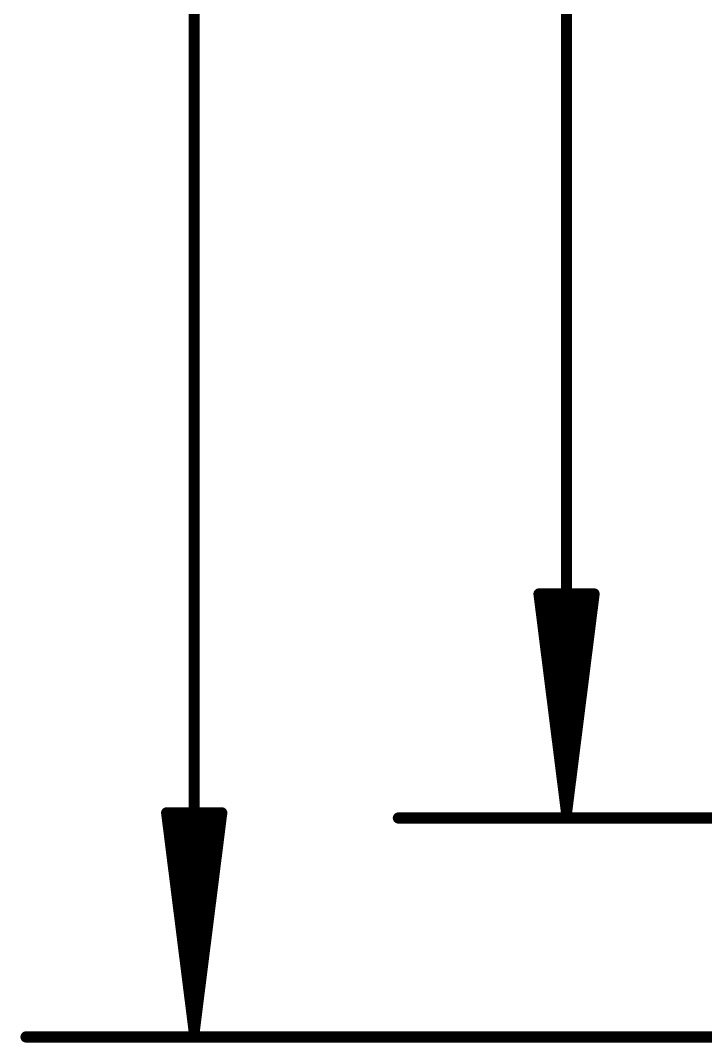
# Model space of a CAD drawing. Extents: x -8.6 to 30.2, y -8.2 to 38.7.
# Drawn here: x -8.24 to -0.29, y -0.07 to 11.79 of the extents above; entities that cross this region are included whole.
import ezdxf

# ---------------------------------------------------------------- set-up
doc = ezdxf.new("R2010")
doc.units = 0
doc.layers.add('47', color=253, linetype='CONTINUOUS')

msp = doc.modelspace()

# ---------------------------------------------------------------- linework, layer by layer
at = {"layer": '47', "const_width": 0.13}
for points in [[(-6.223, 0.065), (-6.223, 31.685)], [(-1.905, 2.605), (-1.905, 29.653)], [(-1.905, 2.605), (-2.2242, 5.14)], [(-2.2242, 5.14), (-1.5858, 5.14)], [(-1.905, 2.605), (-2.165, 5.14)], [(-1.905, 2.605), (-2.035, 5.14)], [(-1.5858, 5.14), (-1.905, 2.605)], [(-1.775, 5.14), (-1.905, 2.605)], [(-1.645, 5.14), (-1.905, 2.605)], [(-6.223, 0.065), (-6.5422, 2.6)], [(-6.5422, 2.6), (-5.9038, 2.6)], [(-6.223, 0.065), (-6.483, 2.6)], [(-6.223, 0.065), (-6.353, 2.6)], [(-5.9038, 2.6), (-6.223, 0.065)], [(-6.093, 2.6), (-6.223, 0.065)], [(-5.963, 2.6), (-6.223, 0.065)], [(2.54, 2.54), (-3.855, 2.54)], [(0, 0), (-8.173, 0)]]:
    msp.add_lwpolyline(points, dxfattribs=at)
at = {"layer": '47', "const_width": 0.065}
for points in [[(-2.192, 5.1441, 1), (-2.2565, 5.1359)], [(-2.2242, 5.1725, 1), (-2.2242, 5.1075)], [(-2.1327, 5.1433, 1), (-2.1973, 5.1367)], [(-2.0025, 5.1417, 1), (-2.0675, 5.1383)], [(-1.7425, 5.1383, 1), (-1.8075, 5.1417)], [(-1.6127, 5.1367, 1), (-1.6773, 5.1433)], [(-1.5535, 5.1359, 1), (-1.618, 5.1441)], [(-1.5858, 5.1075, 1), (-1.5858, 5.1725)], [(-6.51, 2.6041, 1), (-6.5745, 2.5959)], [(-6.5422, 2.6325, 1), (-6.5422, 2.5675)], [(-6.4507, 2.6033, 1), (-6.5153, 2.5967)], [(-6.3205, 2.6017, 1), (-6.3855, 2.5983)], [(-6.0605, 2.5983, 1), (-6.1255, 2.6017)], [(-5.9307, 2.5967, 1), (-5.9953, 2.6033)], [(-5.8715, 2.5959, 1), (-5.936, 2.6041)], [(-5.9038, 2.5675, 1), (-5.9038, 2.6325)], [(-1.9372, 2.6091, 1), (-1.8728, 2.6009)], [(-1.9373, 2.6083, 1), (-1.8727, 2.6017)], [(-1.9375, 2.6033, 1), (-1.8725, 2.6067)], [(-1.9375, 2.6067, 1), (-1.8725, 2.6033)], [(-1.9375, 2.605, 1), (-1.8725, 2.605)], [(-1.9373, 2.6017, 1), (-1.8727, 2.6083)], [(-1.9372, 2.6009, 1), (-1.8728, 2.6091)], [(-3.855, 2.5725, 1), (-3.855, 2.5075)], [(-8.173, 0.0325, 1), (-8.173, -0.0325)], [(-6.2552, 0.0691, 1), (-6.1908, 0.0609)], [(-6.2553, 0.0683, 1), (-6.1907, 0.0617)], [(-6.2555, 0.0633, 1), (-6.1905, 0.0667)], [(-6.2555, 0.0667, 1), (-6.1905, 0.0633)], [(-6.2555, 0.065, 1), (-6.1905, 0.065)], [(-6.2553, 0.0617, 1), (-6.1907, 0.0683)], [(-6.2552, 0.0609, 1), (-6.1908, 0.0691)]]:
    msp.add_lwpolyline(points, format="xyb", dxfattribs=at)

doc.saveas('drawing.dxf')
